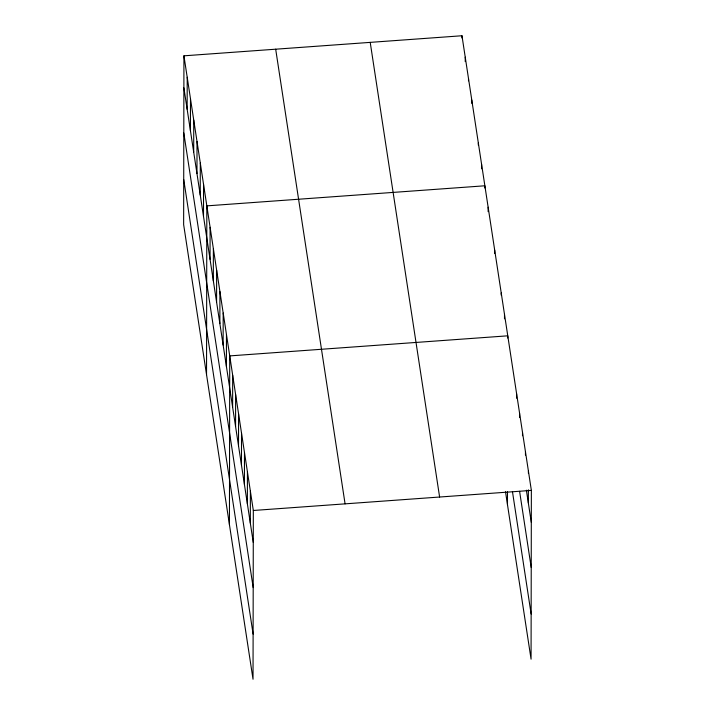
<?xml version="1.0" encoding="UTF-8"?>
<svg xmlns="http://www.w3.org/2000/svg" width="715" height="715" viewBox="0 0 715 715"><rect width="100%" height="100%" fill="white"/><g stroke="black" fill="none" stroke-linecap="round" stroke-linejoin="round"><path stroke-width="1.07" d="M183.934 55.824L183.639 224.599L253.03 679.25L253.325 510.483L183.934 55.824L461.97 35.75L531.361 490.401L531.066 659.176L505.505 491.732M187.151 109.252L187.205 77.265M190.422 130.684L190.476 98.697M193.694 152.125L193.747 120.129M196.965 173.557L197.018 141.561M200.236 194.989L200.289 162.993M203.507 216.422L203.56 184.425M206.537 374.633L206.832 205.866L484.868 185.784L484.859 187.991M210.049 259.286L210.103 227.299M213.32 280.727L213.374 248.731M216.591 302.159L216.645 270.163M219.863 323.591L219.916 291.595M223.134 345.023L223.187 313.027M226.405 366.455L226.458 334.468M229.435 524.667L229.73 355.9L507.766 335.818L507.757 338.025M232.625 407.21L232.679 375.223M235.575 426.533L235.628 394.546M238.524 445.856L238.578 413.869M241.473 465.179L241.527 433.192M244.423 484.502L244.476 452.515M247.372 503.825L247.426 471.837M250.321 523.148L250.375 491.16M461.962 37.958L461.97 35.75M465.233 61.597L465.242 57.182M468.504 80.822L468.513 78.614M471.775 103.362L471.784 100.046M478.317 145.127L478.326 142.92M481.588 168.767L481.597 164.352M488.13 211.631L488.139 207.216M494.673 253.396L494.682 250.089M501.215 295.161L501.224 292.953M504.486 318.801L504.495 314.385M507.471 504.593L507.489 491.697M516.605 398.201L516.614 393.786M519.555 417.524L519.564 413.109M522.504 435.739L522.513 432.432M525.453 455.062L525.462 451.755M528.349 503.074L528.376 489.829M528.403 473.285L528.412 471.078M253.325 510.483L531.361 490.401M526.383 490.186L531.299 522.397M519.591 491.312L531.218 567.531M512.467 491.661L531.138 614.033M370.218 42.373L439.609 497.023M275.686 49.201L345.077 503.852M183.88 87.82L253.271 542.471M183.8 132.954L253.19 587.605M183.719 179.465L253.11 634.116"/></g></svg>
